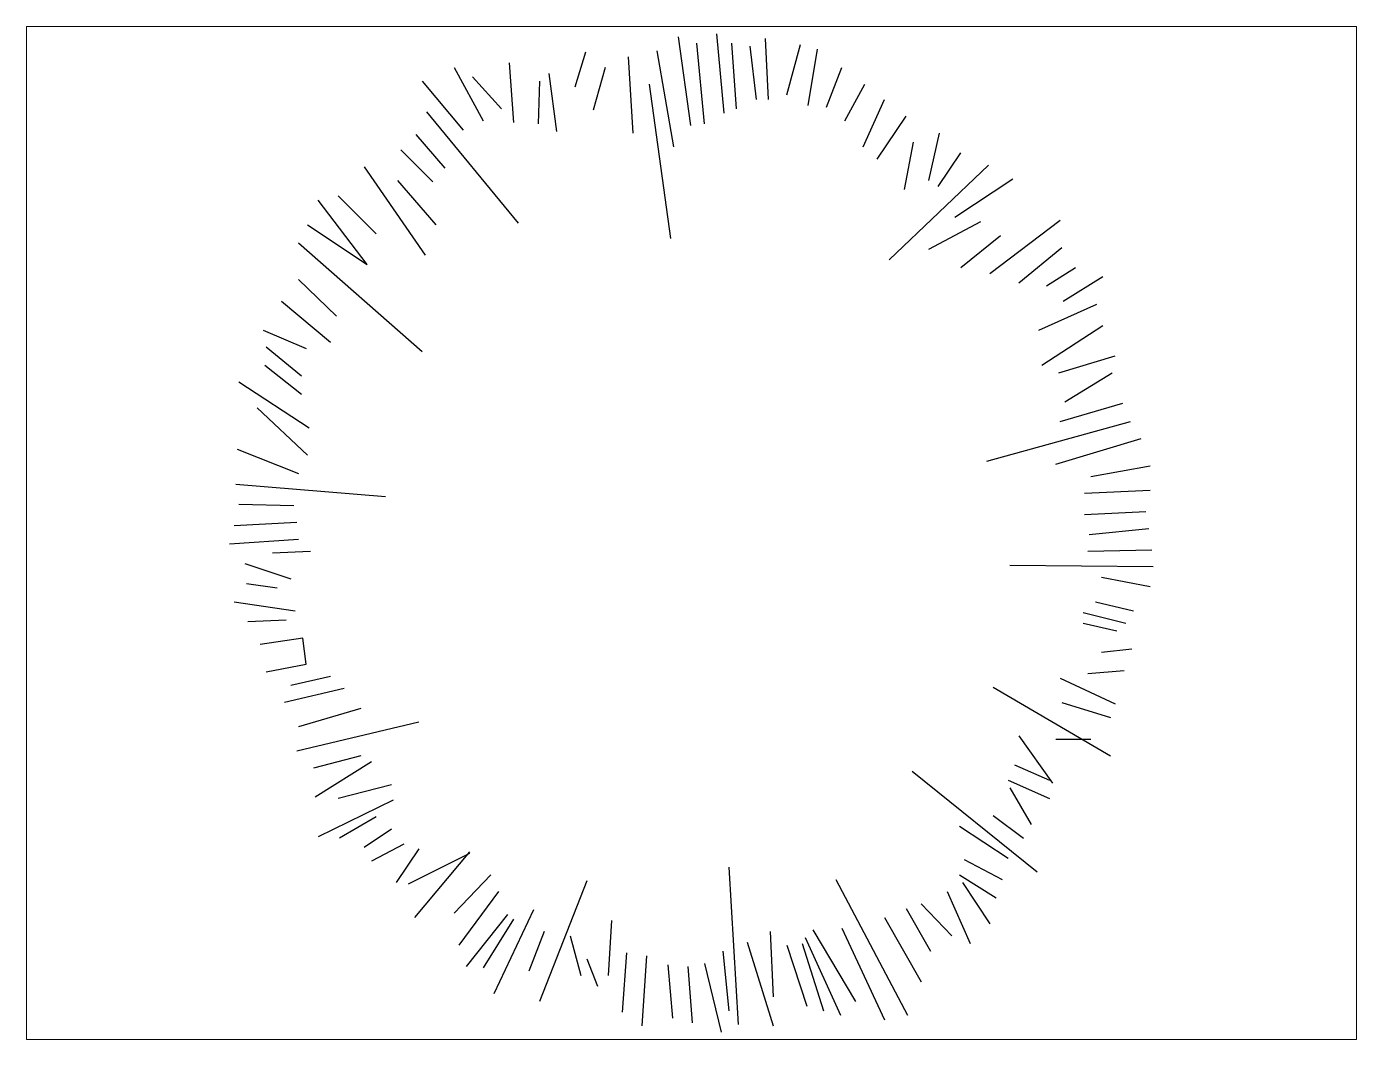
# Paper-space layout 'Layout1' of a CAD drawing. Header units: millimetres. Extents: x 1.05 to 9.45, y 0.8 to 7.2.
# The model-space entities are those that its viewports show. They can reach past a viewport. Long polylines and large blocks are cut down to what shows.
import ezdxf

# ---------------------------------------------------------------- set-up
doc = ezdxf.new("R2010")
doc.units = ezdxf.units.MM
doc.header["$MEASUREMENT"] = 0

# ---------------------------------------------------------------- blocks, each defined once
blk = doc.blocks.new('SYMBOL_Tree_7_2D')
at = {"color": 0, "linetype": 'ByBlock'}
for points in [[(74.5, 1833.8), (16.8, 2253.6)], [(139.7, 1841), (103.4, 2224.5)], [(233.6, 1891.8), (197.5, 2268)], [(291.6, 1913.5), (270, 2224.5)], [(385.7, 1956.8), (356.6, 2210)], [(443.5, 1956.8), (429.1, 2246.3)], [(530.4, 1978.5), (595.4, 2217.2)], [(-424.7, 2181.1), (-475.5, 2014.8)], [(-222, 2159.5), (-200.4, 1797.7)], [(-5.1, 1732.5), (-84.6, 2188.3)], [(631.7, 1927.9), (675.1, 2195.6)], [(-1046.9, 2108.7), (-909.5, 1855.5)], [(-786.5, 2130.6), (-764.8, 1848.2)], [(-598.5, 2079.8), (-562.1, 1804.9)], [(-330.6, 2108.7), (-388.6, 1906.2)], [(718.6, 1920.7), (790.9, 2108.7)], [(-1199, 2043.7), (-1003.6, 1812.1)], [(-960.2, 2065.3), (-822.6, 1913.5)], [(-641.8, 2043.7), (-649, 1841)], [(-19.6, 1298.5), (-120.9, 2029.2)], [(805.3, 1855.5), (899.4, 2029.2)], [(892.2, 1732.5), (993.5, 1956.8)], [(-1177.1, 1899), (-743.1, 1370.7)], [(957.4, 1674.7), (1094.9, 1877.3)], [(-1227.9, 1790.5), (-1090.5, 1631.3)], [(1203.4, 1573.3), (1254, 1797.7)], [(-1300.1, 1718), (-1148.2, 1566.1)], [(1087.6, 1530), (1131, 1754.3)], [(1246.7, 1544.5), (1355.3, 1703.6)], [(1015.2, 1197.1), (1485.5, 1645.8)], [(-1473.9, 1638.6), (-1184.4, 1218.8)], [(1326.4, 1399.8), (1601.3, 1580.6)], [(-1314.8, 1573.3), (-1133.8, 1363.4)], [(-1741.6, 1363.4), (-1459.5, 1175.4), (-1691, 1479.2)], [(-1596.9, 1500.9), (-1415.9, 1320.1)], [(1203.4, 1247.7), (1449.4, 1377.9)], [(1492.7, 1131.9), (1825.6, 1385.1)], [(-1784.9, 1276.8), (-1199, 762.9)], [(1355.3, 1161), (1543.3, 1312.9)], [(1630.2, 1088.6), (1832.8, 1254.9)], [(1760.4, 1074.1), (1897.8, 1161)], [(-1784.9, 1103), (-1604.1, 929.4)], [(1840.1, 1001.7), (2028.1, 1117.4)], [(-1864.6, 1001.7), (-1633, 806.4)], [(1724.3, 864.2), (1999.2, 987.2)], [(1738.7, 697.9), (2028.1, 885.9)], [(-1951.5, 864.2), (-1748.8, 777.3)], [(-1937, 784.6), (-1770.5, 647.1)], [(-1944.2, 697.9), (-1770.5, 560.4)], [(1818.4, 661.6), (2086.1, 741.2)], [(1847.3, 524.1), (2071.6, 661.6)], [(-2067.2, 618.2), (-1734.3, 401.1)], [(1825.6, 430.2), (2122.2, 516.9)], [(-1980.3, 495.2), (-1741.6, 270.9)], [(1478.3, 242), (2158.5, 430.2)], [(1804, 227.6), (2209.1, 350.6)], [(-2074.5, 299.8), (-1784.9, 184)], [(1970.3, 169.5), (2252.4, 220.3)], [(-2081.7, 133.4), (-1372.6, 75.7)], [(1941.4, 90.1), (2252.4, 104.6)], [(-2067.2, 39.3), (-1806.8, 32.1)], [(1941.4, -11.2), (2230.7, 3.2)], [(-2088.9, -62), (-1792.3, -47.3)], [(1963.1, -105.3), (2245.2, -76.5)], [(-2110.6, -148.7), (-1784.9, -127)], [(-1908.1, -192.2), (-1727.1, -185)], [(1955.8, -185), (2259.6, -177.8)], [(-2038.3, -242.8), (-1821.2, -315.2)], [(1586.8, -250), (2266.8, -257.2)], [(2020.8, -308), (2252.4, -351.3)], [(-2031.1, -336.9), (-1886.2, -358.6)], [(-2088.9, -423.8), (-1799.6, -467.1)], [(1992, -423.8), (2173, -467.1)], [(1934.2, -474.3), (2136.6, -524.9)], [(-2023.7, -517.7), (-1842.9, -510.5)], [(1934.2, -524.9), (2093.3, -561.2)], [(-1937, -756.5), (-1748.8, -720.3), (-1763.2, -597.3), (-1965.9, -626.2)], [(2020.8, -662.6), (2165.7, -647.9)], [(1955.8, -763.7), (2129.4, -749.2)], [(-1633, -778.3), (-1821.2, -821.7)], [(1825.6, -785.6), (2086.1, -908.6)], [(-1568, -836.1), (-1850.1, -901.3)], [(1507.2, -828.9), (2064.4, -1154.6)], [(-1488.3, -930.2), (-1784.9, -1017.1)], [(1832.8, -901.3), (2064.4, -973.6)], [(-1213.5, -995.2), (-1792.3, -1132.7)], [(1630.2, -1060.5), (1789.3, -1284.8)], [(1804, -1074.9), (1970.3, -1074.9)], [(-1488.3, -1154.6), (-1712.7, -1212.3)], [(-1437.8, -1183.5), (-1705.5, -1349.8)], [(1123.7, -1226.8), (1717.1, -1704.4)], [(1608.5, -1197.9), (1774.8, -1270.4)], [(-1343.7, -1292), (-1596.9, -1357)], [(1579.6, -1270.4), (1774.8, -1357)], [(1586.8, -1306.5), (1688.2, -1480)], [(-1336.5, -1364.2), (-1691, -1538)], [(-1415.9, -1443.9), (-1589.7, -1545.2)], [(1507.2, -1436.7), (1651.8, -1545.2)], [(-1343.7, -1501.9), (-1473.9, -1588.6)], [(1348.1, -1487.2), (1579.6, -1639.4)], [(-1285.7, -1574.1), (-1437.8, -1653.8)], [(-1213.5, -1595.8), (-1322, -1755.1)], [(-974.7, -1617.5), (-1264, -1762.4)], [(-974.7, -1610.2), (-1235.1, -1921.5)], [(255.5, -1682.7), (298.9, -2427.9)], [(1369.7, -1646.6), (1550.5, -1740.7)], [(-873.4, -1718.8), (-1046.9, -1899.8)], [(-417.5, -1747.9), (-641.8, -2319.4)], [(762, -1740.7), (1102.1, -2384.6)], [(1348.1, -1718.8), (1521.6, -1827.4)], [(1362.5, -1755.1), (1492.7, -1950.4)], [(-837.2, -1798.5), (-1025.2, -2051.7)], [(1290.1, -1798.5), (1398.6, -2044.5)], [(-670.7, -1885.4), (-858.9, -2283.2)], [(1094.9, -1878.1), (1210.6, -2080.6)], [(1167.1, -1856.2), (1311.7, -2008.4)], [(-793.7, -1907), (-989.1, -2153)], [(-764.8, -1928.7), (-909.5, -2160.2)], [(-301.7, -1935.9), (-316.1, -2196.4)], [(993.5, -1921.5), (1167.1, -2225.5)], [(-620.1, -1986.7), (-692.4, -2174.7)], [(-497.1, -2008.4), (-446.4, -2196.4)], [(450.7, -1986.7), (465.2, -2297.7)], [(617.3, -2015.6), (783.6, -2384.6)], [(653.4, -1979.5), (856.1, -2319.4)], [(790.9, -1972), (993.5, -2406.2)], [(342.2, -2037.2), (465.2, -2435.1)], [(530.4, -2051.7), (624.5, -2341.2)], [(602.9, -2044.5), (704, -2362.9)], [(-417.5, -2116.9), (-366.9, -2247.1)], [(-229.2, -2087.8), (-251.1, -2370.1)], [(-135.4, -2102.5), (-157, -2435.1)], [(139.7, -2138.6), (219.2, -2464.3)], [(226.4, -2080.6), (255.5, -2362.9)], [(-34, -2145.8), (-12.4, -2399)], [(60.1, -2153), (81.7, -2420.7)]]:
    blk.add_lwpolyline(points, dxfattribs=at)

msp = doc.modelspace()

# ---------------------------------------------------------------- block references
msp.add_blockref('SYMBOL_Tree_7_2D', (0, 0))

psp = doc.layouts.get("Layout1")

# ---------------------------------------------------------------- viewports
at = {"layer": '0'}
psp.add_viewport(center=(5.25, 4), size=(8.4, 6.4), view_center_point=(78.1371, -98.1187), view_height=4801.686567, dxfattribs=at)

doc.saveas('drawing.dxf')
